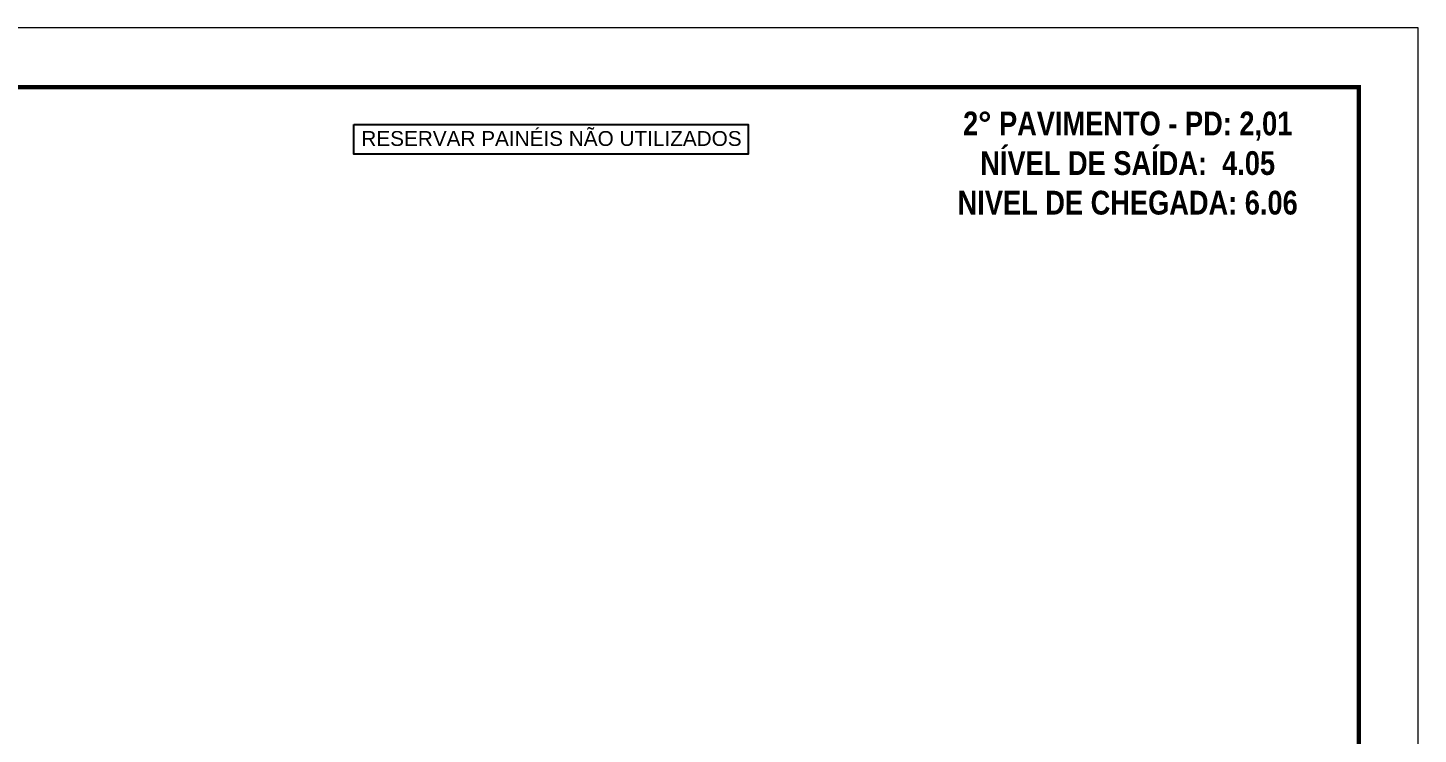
# Model space of a CAD drawing. Extents: x 14400 to 24104, y -21631 to 6985.
# Drawn here: x 19730 to 20667, y 3063 to 3539 of the extents above; entities that cross this region are included whole.
import ezdxf
from ezdxf.enums import TextEntityAlignment as Align

# ---------------------------------------------------------------- set-up
doc = ezdxf.new("R2010")
doc.units = 0
doc.linetypes.add('DASHED', pattern=[0.75, 0.5, -0.25])
doc.layers.add('Folhas', color=255, linetype='Continuous', lineweight=9)
doc.layers.add('SARRAFO DE PRESSAO', color=251, linetype='DASHED', lineweight=9)
doc.layers.add('NOMENCLATURA', color=7, linetype='Continuous')
doc.styles.add('ARIAL', font='arial.ttf')
doc.styles.add('ROMANC', font='techb___.ttf', dxfattribs={"height": 2.5})

# ---------------------------------------------------------------- blocks, each defined once
blk = doc.blocks.new('9999999999')
at = {"layer": 'Folhas'}
blk.add_lwpolyline([(98138.98, 34190.21), (99623.98, 34190.21), (99623.98, 35240.21), (98138.98, 35240.21)], close=True, dxfattribs=at)
at = {"layer": 'Folhas', "color": 30, "const_width": 3}
blk.add_lwpolyline([(98213.98, 34230.21), (99583.98, 34230.21), (99583.98, 35200.21), (98213.98, 35200.21)], close=True, dxfattribs=at)

msp = doc.modelspace()

# ---------------------------------------------------------------- linework, layer by layer
msp.add_lwpolyline([(19949.99, 3473.93), (20215.61, 3473.93), (20215.61, 3453.86), (19949.99, 3453.86)], close=True)

# ---------------------------------------------------------------- block references
at = {"layer": 'SARRAFO DE PRESSAO', "color": 6, "linetype": 'ByBlock'}
msp.add_blockref('9999999999', (-78957.01, -31701.2), dxfattribs=at)

# ---------------------------------------------------------------- texts
at = {"style": 'ARIAL'}
msp.add_text('RESERVAR PAINÉIS NÃO UTILIZADOS', height=10, dxfattribs=at).set_placement((20083.15, 3464.46), align=Align.MIDDLE_CENTER)
at = {"layer": 'NOMENCLATURA', "color": 2, "insert": (20471.29, 3482.59), "char_height": 16, "attachment_point": 2, "style": 'ROMANC'}
msp.add_mtext_dynamic_manual_height_columns('2° PAVIMENTO - PD: 2,01\\PNÍVEL DE SAÍDA:  4.05\\PNIVEL DE CHEGADA: 6.06', width=432.3511, gutter_width=1, heights=[0], dxfattribs=at)

doc.saveas('drawing.dxf')
